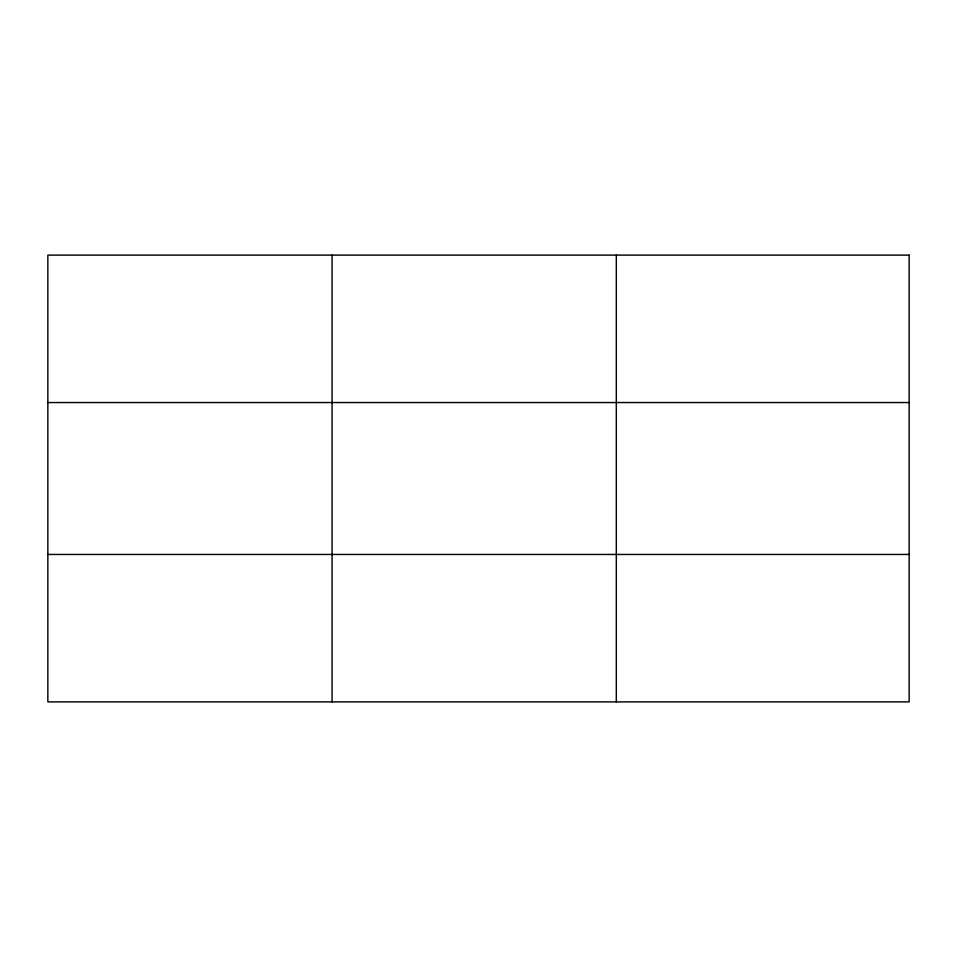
<?xml version="1.0" encoding="UTF-8"?>
<svg xmlns="http://www.w3.org/2000/svg" width="957" height="957" viewBox="0 0 957 957"><rect width="100%" height="100%" fill="white"/><g stroke="black" fill="none" stroke-linecap="round" stroke-linejoin="round"><path stroke-width="1.44" d="M332.079 701.888L332.079 255.112M616.308 701.888L616.308 255.112M47.85 402.55L909.15 402.55M47.85 554.45L909.15 554.45M909.15 255.112L909.15 701.888L47.85 701.888L47.85 255.112L909.15 255.112"/></g></svg>
